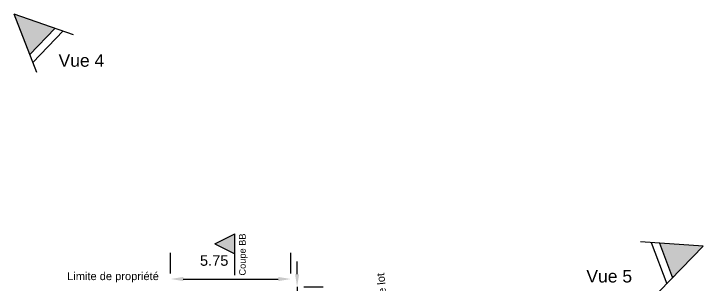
# Model space of a CAD drawing. Header units: millimetres. Extents: x 2331 to 2518, y 1657 to 1762.
# Drawn here: x 2485.23 to 2518.22, y 1749.46 to 1762.44 of the extents above; entities that cross this region are included whole.
import ezdxf

# ---------------------------------------------------------------- set-up
doc = ezdxf.new("R2010")
doc.units = ezdxf.units.MM
for name, color, linetype in [('Cotations', 1, 'Continuous'), ('Texte', 7, 'Continuous'), ('Vues', 7, 'Continuous')]:
    doc.layers.add(name, color=color, linetype=linetype)
doc.styles.get("Standard").update_dxf_attribs({"font": 'arial.ttf'})
doc.dimstyles.new('ISO-25', dxfattribs={"dimtxt": 2.5, "dimasz": 2.5, "dimexe": 1.25, "dimexo": 0.625, "dimtad": 1, "dimtxsty": 'Standard', "dimcen": 2.5, "dimadec": 0, "dimazin": 0, "dimtfac": 1, "dimtmove": 0, "dimatfit": 3, "dimfxl": 1, "dimarcsym": 0})

# ---------------------------------------------------------------- blocks, each defined once
blk = doc.blocks.new('*D101')
at = {"layer": 'Cotations', "color": 0, "lineweight": -2, "transparency": 16777216}
for p, q in [((2492.74, 1750.012), (2492.74, 1751.006)), ((2498.492, 1750.012), (2498.492, 1751.006)), ((2493.34, 1749.756), (2497.892, 1749.756))]:
    blk.add_line(p, q, dxfattribs=at)
at = {"layer": 'Cotations', "color": 0, "transparency": 16777216}
for points in [[(2493.34, 1749.856), (2493.34, 1749.656), (2492.74, 1749.756)], [(2497.892, 1749.856), (2497.892, 1749.656), (2498.492, 1749.756)]]:
    blk.add_solid(points, dxfattribs=at)
at = {"layer": 'Defpoints', "color": 0, "transparency": 16777216}
for p in [(2498.492, 1749.756), (2492.74, 1749.387), (2498.492, 1749.387)]:
    blk.add_point(p, dxfattribs=at)
at = {"layer": 'Cotations', "color": 0, "transparency": 16777216, "insert": (2494.823, 1750.635), "char_height": 0.5, "attachment_point": 5}
blk.add_mtext('5.75', dxfattribs=at)
blk = doc.blocks.new('*D104')
at = {"layer": 'Cotations', "color": 0, "lineweight": -2, "transparency": 16777216}
for p, q in [((2498.79, 1749.987), (2498.79, 1750.587)), ((2498.79, 1749.387), (2498.79, 1746.859)), ((2499.117, 1749.387), (2500.04, 1749.387)), ((2499.117, 1746.859), (2500.04, 1746.859)), ((2498.79, 1746.259), (2498.79, 1745.659))]:
    blk.add_line(p, q, dxfattribs=at)
at = {"layer": 'Cotations', "color": 0, "transparency": 16777216}
for points in [[(2498.69, 1749.987), (2498.89, 1749.987), (2498.79, 1749.387)], [(2498.69, 1746.259), (2498.89, 1746.259), (2498.79, 1746.859)]]:
    blk.add_solid(points, dxfattribs=at)
at = {"layer": 'Defpoints', "color": 0, "transparency": 16777216}
for p in [(2498.492, 1749.387), (2498.492, 1746.859), (2498.79, 1746.859)]:
    blk.add_point(p, dxfattribs=at)
at = {"layer": 'Cotations', "color": 0, "transparency": 16777216, "insert": (2499.243, 1748.521), "char_height": 0.5, "attachment_point": 5, "rotation": 90}
blk.add_mtext('2.53', dxfattribs=at)

msp = doc.modelspace()

# ---------------------------------------------------------------- hatches: boundary and pattern name
at = {"layer": 'Texte', "true_color": 0x939598, "transparency": 33554508}
h = msp.add_hatch(color=252, dxfattribs=at)
h.dxf.hatch_style = 1
h.paths.add_polyline_path([(2495.805, 1734.448), (2494.857, 1733.974), (2495.805, 1733.5)])
h.paths.add_polyline_path([(2495.805, 1750.961), (2495.805, 1751.909), (2494.857, 1751.435)])
at = {"layer": 'Vues', "true_color": 0x939598, "transparency": 33554508}
h = msp.add_hatch(color=252, dxfattribs=at)
h.dxf.hatch_style = 1
h.paths.add_polyline_path([(2485.994, 1760.478), (2487.219, 1761.747), (2485.235, 1762.435)])
h = msp.add_hatch(dxfattribs=at)
h.set_pattern_fill('ANGLE', color=252, angle=-68.7866)
h.set_pattern_definition([(291.2134, (33.7305, 3353.259), (6.51169, 2.52747), [5.08, -1.905]), (21.2134, (33.7305, 3353.259), (-2.52747, 6.51169), [5.08, -1.905])])
h.paths.add_polyline_path([(2485.994, 1760.478), (2487.219, 1761.747), (2485.235, 1762.435)])
h = msp.add_hatch(dxfattribs=at)
h.set_pattern_fill('ANGLE', color=252, angle=-183.9457)
h.set_pattern_definition([(176.0543, (5000.341, 3293.9425), (-0.480645, -6.968444), [5.08, -1.905]), (266.0543, (5000.341, 3293.9425), (6.968444, -0.480645), [5.08, -1.905])])
h.paths.add_polyline_path([(2516.127, 1751.467), (2516.755, 1749.82), (2518.222, 1751.323)])
h = msp.add_hatch(color=252, dxfattribs=at)
h.dxf.hatch_style = 1
h.paths.add_polyline_path([(2516.127, 1751.467), (2516.755, 1749.82), (2518.222, 1751.323)])

# ---------------------------------------------------------------- linework, layer by layer
at = {"layer": 'Texte', "transparency": 33554636}
for p, q in [((2494.857, 1751.435), (2495.805, 1751.909)), ((2495.805, 1749.944), (2495.805, 1751.909)), ((2494.857, 1751.435), (2495.805, 1750.961))]:
    msp.add_line(p, q, dxfattribs=at)
at = {"layer": 'Vues', "transparency": 33554636}
for p, q in [((2485.235, 1762.435), (2486.32, 1759.639)), ((2485.235, 1762.435), (2488.069, 1761.452)), ((2485.994, 1760.478), (2487.219, 1761.747)), ((2486.139, 1760.105), (2487.596, 1761.616)), ((2518.222, 1751.323), (2515.229, 1751.529)), ((2515.728, 1751.495), (2516.476, 1749.533)), ((2516.127, 1751.467), (2516.755, 1749.82)), ((2518.222, 1751.323), (2516.127, 1749.175))]:
    msp.add_line(p, q, dxfattribs=at)

# ---------------------------------------------------------------- texts
at = {"layer": 'Texte', "transparency": 33554636, "attachment_point": 1}
for s, width, heights, insert, char_height, rotation in [('Coupe BB', 4.63344, [0.702], (2496.014, 1749.921), 0.3161, 90), ('Limite de lot', 14.37275, [2.279], (2502.868, 1747.178), 0.37926, 95.7628)]:
    msp.add_mtext_dynamic_manual_height_columns(s, width=width, gutter_width=12.5, heights=heights, dxfattribs=dict(at, insert=insert, char_height=char_height, rotation=rotation))
at = {"layer": 'Texte', "transparency": 33554636, "insert": (2487.787, 1750.083), "char_height": 0.37926, "attachment_point": 1}
msp.add_mtext_dynamic_manual_height_columns('Limite de propriété', width=14.37275, gutter_width=12.5, heights=[2.279], dxfattribs=at)
at = {"layer": 'Vues', "transparency": 33554636, "char_height": 0.6, "attachment_point": 1}
for s, insert in [('Vue 4', (2487.375, 1760.505)), ('Vue 5', (2512.63, 1750.19))]:
    msp.add_mtext_dynamic_manual_height_columns(s, width=2.70591, gutter_width=12.5, heights=[0.656], dxfattribs=dict(at, insert=insert))

# ---------------------------------------------------------------- dimensions: what is measured, and where the dimension line sits
at = {"layer": 'Cotations', "transparency": 33554636}
dim = msp.add_linear_dim(base=(2498.492, 1749.756), p1=(2492.74, 1749.387), p2=(2498.492, 1749.387), dimstyle='ISO-25', override={"dimtxt": 0.5, "dimasz": 0.6, "dimzin": 0, "dimdsep": 46}, dxfattribs=at)
dim.commit()
dim.dimension.update_dxf_attribs({"geometry": '*D101', "text_midpoint": (2494.823, 1749.756), "dimtype": 160})
dim = msp.add_linear_dim(base=(2498.79, 1746.859), p1=(2498.492, 1749.387), p2=(2498.492, 1746.859), angle=270, dimstyle='ISO-25', override={"dimtxt": 0.5, "dimasz": 0.6, "dimzin": 0, "dimdsep": 46, "dimtmove": 2}, dxfattribs=at)
dim.commit()
dim.dimension.update_dxf_attribs({"geometry": '*D104', "text_midpoint": (2499.243, 1748.521), "dimtype": 161})

doc.saveas('drawing.dxf')
